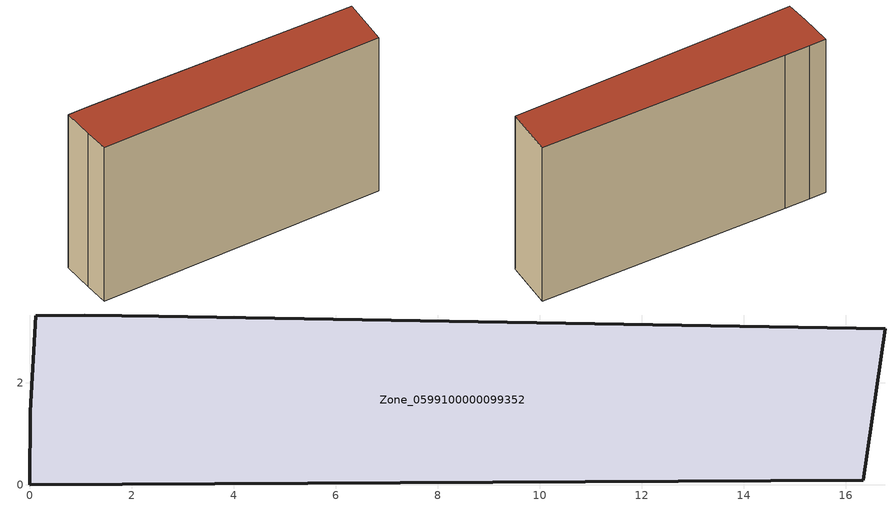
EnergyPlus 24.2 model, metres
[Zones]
Zone_0599100000099352
 floor ground (C_G): 1.08,3.32 2.53,3.3 16.77,3.06 16.34,0.09 0,0 0.01,1.43 0.12,3.31 z1.8
 wall outside (C_F): 2.53,3.3 1.08,3.32 0.12,3.31 0.01,1.43 0,0 16.34,0.09 16.77,3.06 2.53,3.3 z1.8:11.01
 roof outside (C_R): 16.34,0.09 16.77,3.06 2.53,3.3 1.08,3.32 0.12,3.31 0.01,1.43 0,0 z11.01
[BUILDING]
Pand.0599100000099352: North Axis=0; Terrain=City; Loads Convergence Tolerance Value=0.04; Temperature Convergence Tolerance Value=0.4; Solar Distribution=FullExterior; Maximum Number of Warmup Days=25; Minimum Number of Warmup Days=1
[Site:Location]
Rotterdam.The.Hague.AP_ZH_NLD Design_Conditions: Latitude=51.96; Longitude=4.45; Time Zone=1; Elevation=-4.5
[SITE:GROUNDTEMPERATURE:BUILDINGSURFACE]
18, 18, 18, 18, 18, 18, 18, 18, 18, 18, 18, 18
[MATERIAL] Thermal Absorptance=0.9; Solar Absorptance=0.7; Visible Absorptance=0.7
Name | Roughness | Thickness | Conductivity | Density | Specific Heat
G.TI.1946 | MediumSmooth | 0.15 | 1 | 540 | 1210
F.TI.1946 | Rough | 0.3 | 0.857143 | 1920 | 840
R.TI.1946 | MediumRough | 0.2 | 0.1 | 1500 | 1000
[CONSTRUCTION]
C_G: G.TI.1946
C_F: F.TI.1946
C_R: R.TI.1946
[ZONE]
Zone_0599100000099352: Type=1; Multiplier=1; Ceiling Height=Autocalculate; Volume=Autocalculate; Floor Area=autocalculate; Part of Total Floor Area=Yes
[ZONEINFILTRATION:DESIGNFLOWRATE]
Infil_Zone_0599100000099352: Zone or ZoneList or Space or SpaceList=Zone_0599100000099352; Schedule=AlwaysOn; Design Flow Rate Calculation Method=Flow/Area; Flow Rate per Floor Area=0.003; Constant Term Coefficient=1; Temperature Term Coefficient=0; Velocity Term Coefficient=0; Velocity Squared Term Coefficient=0
[HVACTEMPLATE:ZONE:IDEALLOADSAIRSYSTEM]
Zone_0599100000099352: Maximum Heating Supply Air Temperature=50; Minimum Cooling Supply Air Temperature=13; Maximum Heating Supply Air Humidity Ratio=0.0156; Minimum Cooling Supply Air Humidity Ratio=0.0077; Heating Limit=NoLimit; Cooling Limit=NoLimit; Dehumidification Control Type=ConstantSensibleHeatRatio; Cooling Sensible Heat Ratio=0.7; Dehumidification Setpoint=60; Humidification Control Type=None; Humidification Setpoint=30; Outdoor Air Method=None; Outdoor Air Flow Rate per Person=0.00944; Outdoor Air Flow Rate per Zone Floor Area=0; Outdoor Air Flow Rate per Zone=0; Demand Controlled Ventilation Type=None; Outdoor Air Economizer Type=NoEconomizer; Heat Recovery Type=None; Sensible Heat Recovery Effectiveness=0.7; Latent Heat Recovery Effectiveness=0.65
[ZONECONTROL:THERMOSTAT]
ThermostatControl_Zone_0599100000099352: Zone or ZoneList=Zone_0599100000099352; Control Type Schedule=DualSetpointControlType; Control 1=Thermostat_Zone_0599100000099352; Temperature Difference Between Cutout And Setpoint=0
[THERMOSTATSETPOINT:DUALSETPOINT]
Thermostat_Zone_0599100000099352: Heating Setpoint Temperature Schedule=HeatingSetpoint_Zone_0599100000099352; Cooling Setpoint Temperature Schedule=CoolingSetpoint_Zone_0599100000099352
[SCHEDULE:COMPACT]
HeatingSetpoint_Zone_0599100000099352: Through: 12/31, For: AllDays, Until: 24:00, 21
CoolingSetpoint_Zone_0599100000099352: Through: 12/31, For: AllDays, Until: 24:00, 24
DualSetpointControlType: Through: 12/31, For: AllDays, Until: 24:00, 4
AlwaysOn: Through: 12/31, For: AllDays, Until: 24:00, 1
